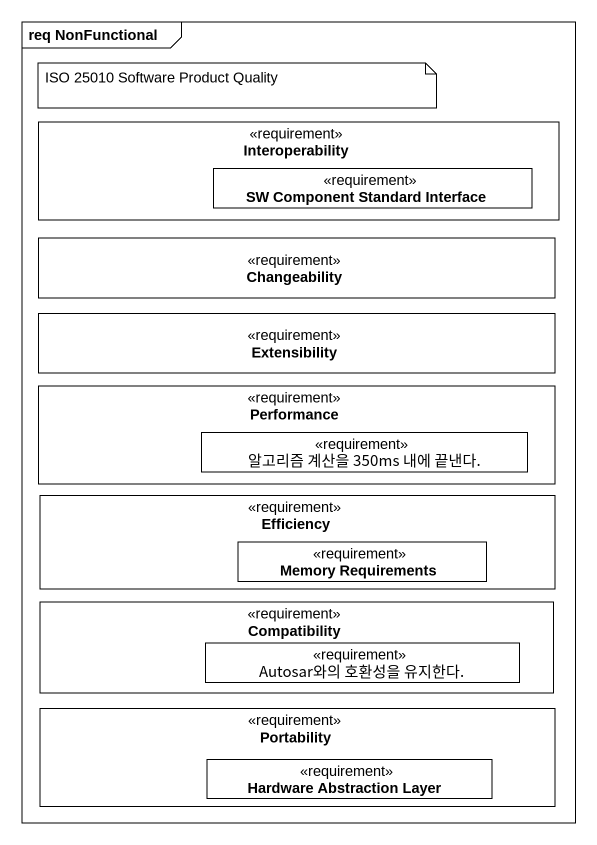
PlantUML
@startuml
mainframe req NonFunctional
hide circle
hide empty members
rectangle Interoperability <<requirement>> {
  class "SW Component Standard Interface" as SW_Component_Standard <<requirement>>
}
class Changeability <<requirement>>
class Extensibility <<requirement>>
rectangle Performance <<requirement>> {
  class "알고리즘 계산을 350ms 내에 끝낸다." as 알고리즘_계산을_350ms_내에_끝낸다 <<requirement>>
}
rectangle Efficiency <<requirement>> {
  class "Memory Requirements" as Memory_Requirements <<requirement>>
}
rectangle Compatibility <<requirement>> {
  class "Autosar와의 호환성을 유지한다." as Autosar와의_호환성을_유지한다 <<requirement>>
}
rectangle Portability <<requirement>> {
  class "Hardware Abstraction Layer" as Hardware_Abstraction_Layer <<requirement>>
}
note as N1
  ISO 25010 Software Product Quality
end note
@enduml
